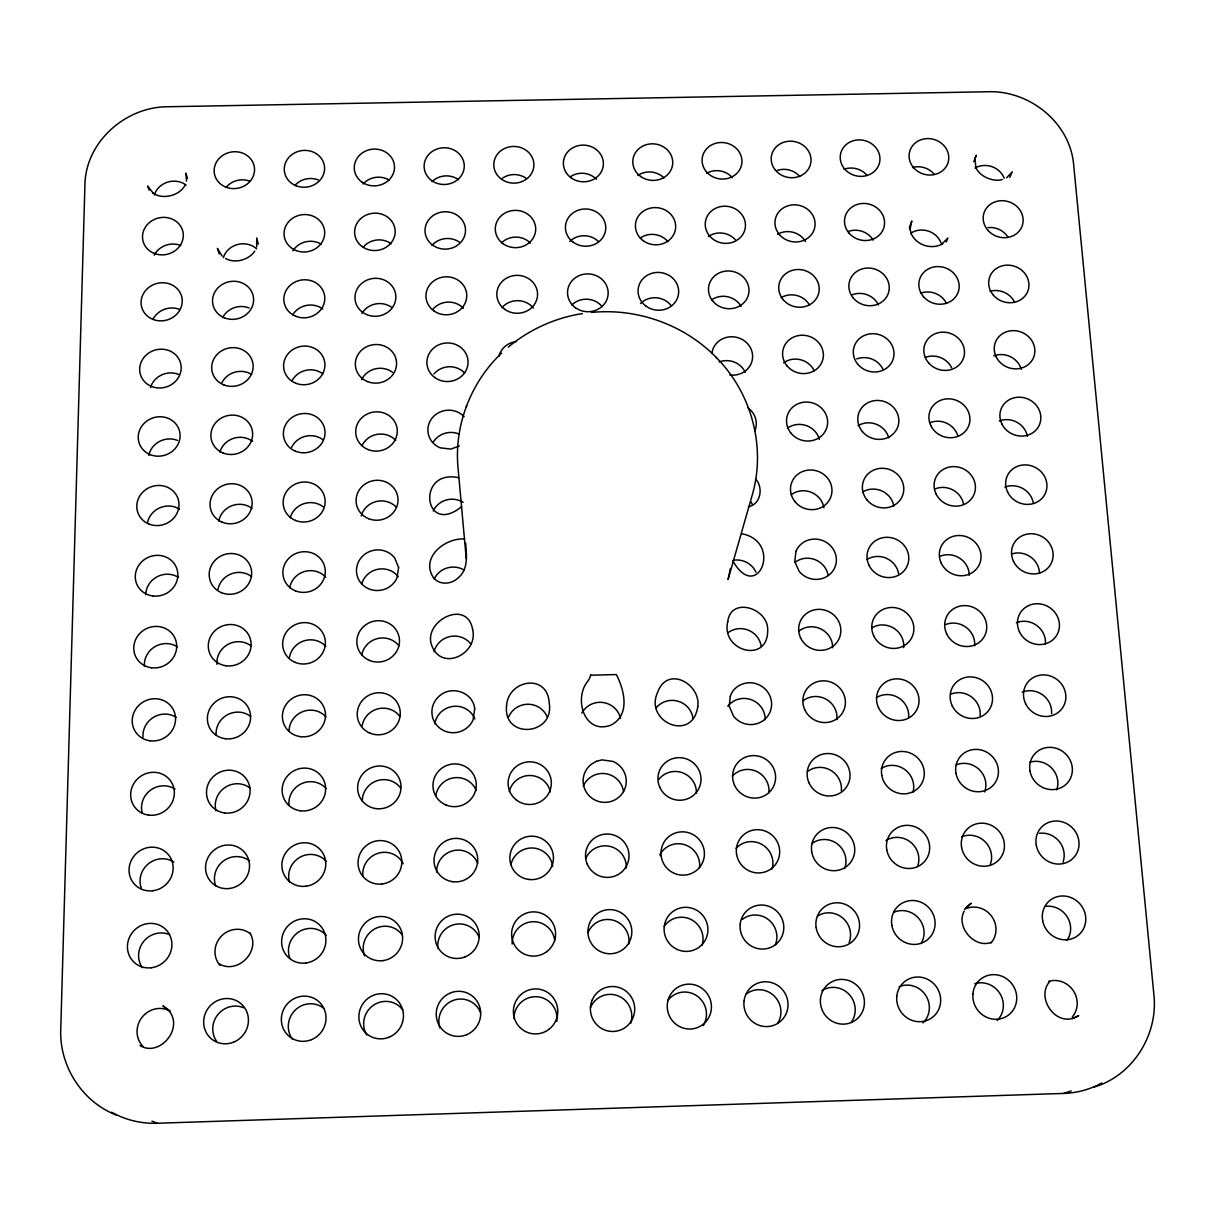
<?xml version="1.0" encoding="UTF-8"?>
<svg xmlns="http://www.w3.org/2000/svg" width="1215" height="1215" viewBox="0 0 1215 1215"><rect width="100%" height="100%" fill="white"/><g stroke="black" fill="none" stroke-linecap="round" stroke-linejoin="round"><path stroke-width="1.5" d="M186.548 181.141L185.849 173.138L187.505 178.408M256.699 246.949L256.729 237.912L258.294 244.124M730.397 568.483L728.074 579.525L752.829 492.971C765.83 445.328 750.885 391.853 715.908 357.164M964.239 911.113C955.522 926.741 974.384 948.687 991.06 942.43M501.613 353.109C470.372 382.543 453.635 426.602 458.177 469.355L466.241 558.581M466.271 406.645L466.621 405.628M909.367 227.661L911.812 220.948L910.02 229.498L909.913 228.131L910.992 233.067M973.731 161.701L976.313 155.216L974.719 159.621L975.007 158.087L975.751 166.971M946.227 241.952L947.913 237.988L941.549 244.428M1009.756 177.436L1011.153 174.246M1011.852 172.652L1012.247 171.953L1006.582 177.8M1094.366 1086.985C1133.139 1075.397 1158.411 1034.284 1153.87 994.553L1073.62 164.374C1069.853 122.411 1029.226 90.153 987.871 91.748L168.262 106.738C125.98 106.449 85.673 141.623 84.928 184.71L60.75 1029.333C59.216 1065.859 82.119 1101.959 116.427 1115.097M1049.851 981.447C1035.879 996.604 1054.058 1025.339 1074.075 1017.957M254.77 251.065C249.774 259.175 235.725 264.187 225.565 258.506M185.287 184.756C179.835 196.055 161.641 200.141 152.68 192.699M590.581 675.221L616.339 674.553C624.464 690.211 630.6 715.407 610.629 725.234C584.005 735.06 573.146 697.607 588.333 680.552A47.567 6.971 -45.4 0 0 590.581 675.221L590.779 675.024M967.079 906.815L971.271 903.246L965.667 907.909M461.548 506.716C423.883 537.136 415.788 468.777 458.48 477.632M508.31 347.095C529.375 329.478 555.27 317.814 582.395 313.576M459.361 445.905L450.947 449.094L440.316 447.864A20.761 19.622 -4.3 0 1 431.841 418.4A20.761 19.622 -4.3 0 1 464.16 416.669M464.555 538.989C444.979 537.607 419.95 557.7 433.588 577.869C439.693 585.25 451.16 584.4 457.766 578.203C468.671 569.501 466.56 555.073 465.618 542.938M1073.65 1018.064L1078.692 1015.679L1072.648 1018.489M942.597 243.82C931.222 250.336 915.427 244.883 910.734 232.536M748.425 506.792C760.787 504.286 763.567 487.655 755.669 479.029M111.598 1112.211A93.661 89.09 -51.4 0 0 157.251 1123.252L1063.672 1093.424L1071.174 1090.933M1002.299 179.547C993.536 182.371 978.424 176.312 975.539 166.409M591.462 312.437C637.1 307.896 684.485 324.633 716.44 357.681M219.308 963.875C237.457 974.764 261.331 951.148 249.758 932.695M139.983 1045.523C159.94 1058.022 185.758 1026.493 167.26 1009.058M151.936 1121.156L157.251 1123.252M741.894 533.75C783.645 541.981 757.112 604.554 732.66 560.449M167.473 1009.316L162.931 1005.899L170.085 1011.047A22.478 21.384 -51.4 0 0 141.806 1017.608A22.478 21.384 -51.4 0 0 143.142 1046.54M153.181 193.139L147.653 186.032L149.217 190.208M222.208 256.152L217.409 248.392L219.216 254.011M911.721 232.642A19.653 17.982 16.8 0 1 941.078 243.03M975.053 168.019A19.501 17.633 17.5 0 1 1004.198 178.24M154.32 195.038A19.805 17.982 -11.4 0 1 186.108 185.014M1048.606 981.386A22.143 20.883 53.5 0 1 1073.346 990.726A22.143 20.883 53.5 0 1 1072.237 1017.001M964.437 909.336A21.764 20.746 49.9 0 1 991.167 915.639A21.764 20.746 49.9 0 1 990.939 943.022M219.885 965.287A22.022 21.171 -47.3 0 1 221.434 936.082A22.022 21.171 -47.3 0 1 250.548 933.91M223.363 257.732A19.911 18.271 -10.4 0 1 256.623 248.847M1101.64 1083.036A92.249 86.994 53.5 0 1 1097.251 1085.284M1095.763 1085.982A92.249 86.994 53.5 0 1 1063.672 1093.424M289.823 958.195A21.9 21.232 -48.8 0 1 326.349 935.474M742.38 919.375A21.597 21.111 54.8 0 1 775.413 944.693M899.13 986.701A22.022 21.111 56.8 0 1 925.602 995.207A22.022 21.111 56.8 0 1 923.005 1022.893M950.935 694.114A20.989 19.941 35.1 0 1 980.171 715.665M728.074 632.666A20.655 19.956 20.5 0 1 761.182 646.152M143.006 737.171A21.354 20.29 -31.3 0 1 153.637 717.23A21.354 20.29 -31.3 0 1 176.221 717.366M508.736 716.729A20.852 20.458 -4 0 1 547.236 716.971M501.522 242.833A19.698 18.24 0.6 0 1 530.53 243.167M974.703 983.74A22.083 21.004 54.9 0 1 1000.006 993.688A22.083 21.004 54.9 0 1 997.135 1020.539M667.794 1000.492A21.885 21.46 71.1 0 1 697.121 996.027A21.885 21.46 71.1 0 1 703.212 1025.642M585.63 858.762A21.202 21.095 34.2 0 1 626.332 867.966M510.968 864.427A21.232 21.141 -29.1 0 1 552.673 866.432M436.656 872.097A21.354 21.08 -38.1 0 1 477.662 863.257M1029.849 762.23A21.293 20.108 40.7 0 1 1051.674 768.077A21.293 20.108 40.7 0 1 1056.686 789.887M807.474 771.555A21.126 20.458 36.7 0 1 841.342 790.844M956.311 764.858A21.232 20.23 39.8 0 1 979.138 769.46A21.232 20.23 39.8 0 1 984.636 791.937M364.606 955.901A21.779 21.293 -51.3 0 1 402.013 934.654M435.836 795.506A21.126 20.776 -22.8 0 1 476.25 790.494M362.313 801.217A21.232 20.731 -29.4 0 1 400.479 787.836M288.957 805.12A21.354 20.685 -32.8 0 1 326.091 788.505M1045.659 906.344A21.84 20.625 49.3 0 1 1067.226 916.9A21.84 20.625 49.3 0 1 1066.952 940.516M817.452 916.095A21.657 20.989 52.4 0 1 849.163 942.445M664.726 925.541A21.551 21.232 59.7 0 1 702.133 945.209M587.999 932.619A21.506 21.338 74.2 0 1 628.884 943.812M640.472 303.553A19.805 18.468 7 0 1 670.726 305.117M512.138 944.04A21.551 21.384 -72.1 0 1 531.836 921.775A21.551 21.384 -72.1 0 1 554.754 940.456M437.871 948.171A21.657 21.338 -56.5 0 1 479.105 937.281M215.981 810.785A21.475 20.64 -34.8 0 1 225.079 787.442A21.475 20.64 -34.8 0 1 250.077 788.095M361.66 584.187A20.64 19.789 -12.9 0 1 377.698 569.288A20.64 19.789 -12.9 0 1 398.262 576.7M289.717 587.696A20.716 19.774 -17.3 0 1 304.54 571.506A20.716 19.774 -17.3 0 1 325.726 577.171M217.971 589.503A20.807 19.744 -20.8 0 1 251.596 576.609M640.381 237.958A19.653 18.179 6.5 0 1 667.87 241.618M732.463 776.02A21.08 20.564 33.4 0 1 768.882 792.894M141.274 888.044A21.87 20.852 -41.2 0 1 148.579 863.637A21.87 20.852 -41.2 0 1 173.897 862.118M509.267 791.664A21.035 20.792 -8.4 0 1 550.319 791.891M1004.896 487.124A20.397 19 26.7 0 1 1033.236 502.63M791.284 494.642A20.306 19.258 18.5 0 1 823.892 507.718M935.337 488.794A20.366 19.091 24.5 0 1 963.601 504.331M433.223 511.029A20.397 19.47 -5.7 0 1 463.143 502.327M569.759 241.451A19.668 18.21 3.6 0 1 598.722 241.785M363.088 184.012A19.622 17.982 -4.5 0 1 389.271 180.124M292.724 314.822A20.002 18.559 -9 0 1 322.78 308.99M222.558 317.768A20.078 18.559 -11.7 0 1 249.105 307.987M363.498 246.827A19.789 18.271 -5.2 0 1 391.26 243.775M862.559 491.999A20.336 19.182 21.8 0 1 893.815 506.017M439.86 1027.905A21.992 21.566 -68 0 1 453.18 1000.416A21.992 21.566 -68 0 1 480.563 1012.596M366.717 1035.043A22.098 21.521 -60.5 0 1 373.339 1005.306A22.098 21.521 -60.5 0 1 402.803 1009.984M292.299 1039.022A22.219 21.475 -56.1 0 1 323.767 1008.298M361.994 445.692A20.275 19.167 -8.5 0 1 395.756 440.392M432.98 309.172A19.896 18.559 -2.9 0 1 463.416 308.261M361.964 313.349A19.941 18.559 -6.1 0 1 391.898 307.517M930.295 422.577A20.169 18.802 22 0 1 957.952 436.246M361.25 515.98A20.458 19.47 -10.4 0 1 376.286 501.522A20.458 19.47 -10.4 0 1 396.455 507.338M290.264 517.696A20.534 19.47 -14.4 0 1 323.053 506.731M218.746 521.098A20.609 19.44 -17.7 0 1 252.082 508.432M289.534 657.163A20.913 20.078 -21.1 0 1 304.479 640.7A20.913 20.078 -21.1 0 1 325.848 646.441M216.953 664.347A21.02 20.047 -24.6 0 1 228.086 644.315A21.02 20.047 -24.6 0 1 251.095 645.94M843.954 169.295A19.47 17.754 13.4 0 1 866.887 175.188M920.469 293.271A19.82 18.24 18.2 0 1 946.515 303.477M292.876 250.897A19.835 18.271 -7.9 0 1 321.307 244.245M858.109 425.66A20.154 18.893 19.4 0 1 888.742 437.856M291.615 447.317A20.351 19.167 -12.2 0 1 322.962 439.739M727.8 706.264A20.852 20.26 25.8 0 1 765.177 719.781M142.185 812.881A21.597 20.579 -36 0 1 150.721 790.039A21.597 20.579 -36 0 1 175.066 789.127M881.118 768.518A21.171 20.336 38.6 0 1 905.008 769.687A21.171 20.336 38.6 0 1 912.981 792.301M750.688 501.522A20.306 19.334 14.5 0 1 752.374 504.529M145.739 594.788A20.913 19.713 -23.5 0 1 157.039 576.806A20.913 19.713 -23.5 0 1 178.468 577.414M867.085 559.432A20.518 19.47 24.8 0 1 898.599 573.662M434.788 723.851A20.928 20.458 -14.5 0 1 474.868 718.946M362.146 725.826A21.02 20.427 -21.7 0 1 399.735 716.273M289.048 731.4A21.126 20.382 -26.2 0 1 325.969 716.88M711.489 299.953A19.805 18.422 10.2 0 1 741.089 306.377M433.011 442.549A20.23 19.167 -4.5 0 1 458.814 433.952M216.148 735.166A21.232 20.351 -29.2 0 1 227.387 714.784A21.232 20.351 -29.2 0 1 250.579 716.425M1012.201 553.797A20.594 19.288 29.6 0 1 1039.493 573.526M795.233 562.165A20.488 19.562 21.3 0 1 828.114 575.439M852.414 294.713A19.805 18.316 15.8 0 1 878.43 304.935M989.967 291.296A19.835 18.179 20.4 0 1 1014.479 302.019M781.215 297.599A19.805 18.377 13.1 0 1 809.433 304.919M154.29 255.135A19.972 18.271 -12.7 0 1 180.762 245.521M848.146 231.518A19.637 18.028 14.5 0 1 873.19 240.16M987.901 227.615A19.668 17.906 18.8 0 1 1008.146 237.396M361.721 655.28A20.822 20.108 -16.4 0 1 398.991 645.909M925.344 357.407A19.987 18.529 20 0 1 951.603 367.75M570.245 176.798A19.516 17.936 3.4 0 1 596.459 179.228M433.968 373.931A20.063 18.848 -3.6 0 1 464.631 372.99M783.599 362.829A19.956 18.665 14.5 0 1 814.202 370.818M581.803 713.159A20.822 20.427 8.4 0 1 620.561 718.414M434.226 579.099A20.564 19.789 -7.5 0 1 464.388 570.245M144.418 666.26A21.126 20.002 -27.1 0 1 154.958 646.653A21.126 20.002 -27.1 0 1 177.344 646.805M871.687 627.973A20.731 19.759 28.5 0 1 893.693 628.14A20.731 19.759 28.5 0 1 903.656 647.625M734.331 560.115A20.473 19.637 17 0 1 756.003 572.25M945.65 624.54A20.761 19.668 31 0 1 974.627 645.757M221.829 382.831A20.245 18.848 -13.3 0 1 251.642 374.433M571.825 305.026A19.835 18.514 3.7 0 1 602.108 306.575M501.917 307.699A19.865 18.529 0.4 0 1 533.37 308.033M150.508 387.524A20.321 18.832 -15.9 0 1 178.651 374.433M856.757 358.926A19.972 18.605 17.4 0 1 882.971 369.284M993.794 355.889A20.017 18.453 22.2 0 1 1021.299 369.345M777.509 234.313A19.637 18.088 12 0 1 805.499 241.542M912.511 167.488A19.486 17.693 15.5 0 1 933.895 173.882M637.799 175.492A19.501 17.891 6.1 0 1 663.982 177.906M362.86 876.106A21.49 21.035 -40 0 1 403.167 863.744M961.779 836.786A21.49 20.488 44.9 0 1 984.803 841.448A21.49 20.488 44.9 0 1 990.347 864.321M659.76 854.95A21.262 20.974 42 0 1 699.551 867.631M1016.348 622.703A20.807 19.562 32.9 0 1 1045.447 643.889M799.242 630.798A20.685 19.865 25.2 0 1 821.158 629.097A20.685 19.865 25.2 0 1 832.655 647.762M940.44 556.121A20.564 19.379 27.5 0 1 969.251 575.303M153.029 319.241A20.154 18.544 -14.2 0 1 179.714 309.46M708.315 236.576A19.637 18.134 9.3 0 1 735.804 240.236M885.963 840.567A21.43 20.609 44.7 0 1 910.779 842.329A21.43 20.609 44.7 0 1 917.538 866.477M1039.448 833.293A21.551 20.366 45 0 1 1063.004 862.179M811.681 843.742A21.369 20.731 44.4 0 1 844.577 868.619M590.399 1007.751A21.885 21.536 83.3 0 1 617.858 995.784A21.885 21.536 83.3 0 1 630.691 1023.288M513.869 1018.474A21.916 21.566 -80.6 0 1 537.045 996.74A21.916 21.566 -80.6 0 1 556.835 1021.466M216.665 1041.422A22.341 21.43 -53.3 0 1 217.834 1014.631A22.341 21.43 -53.3 0 1 243.683 1007.767M719.159 361.964A19.956 18.726 11.3 0 1 745.296 372.352M148.792 455.443A20.518 19.121 -18 0 1 177.572 440.453M226.719 186.67A19.744 17.997 -9.3 0 1 250.093 181.278M294.972 185.348A19.683 17.997 -6.9 0 1 318.254 179.957M776.825 170.601A19.47 17.815 11.1 0 1 799.743 176.494M706.583 173.305A19.486 17.861 8.6 0 1 732.478 177.8M219.885 452.147A20.427 19.151 -15.3 0 1 252.568 441.364M147.455 522.83A20.701 19.425 -20.5 0 1 179.547 509.161M361.584 379.718A20.108 18.863 -7.2 0 1 392.551 372.291M291.782 381.267A20.169 18.863 -10.4 0 1 322.871 373.84M711.884 353.216A20.488 19.151 11.2 0 1 734.589 336.965A20.488 19.151 11.2 0 1 752.48 358.698A20.488 19.151 11.2 0 1 729.805 374.979M434.104 651.665A20.746 20.123 -10.1 0 1 470.873 644.026M432.008 245.43A19.744 18.255 -2.4 0 1 459.71 242.377M655.857 708.208A20.837 20.351 18.8 0 1 692.99 718.187M821.826 990.741A21.976 21.232 59.6 0 1 851.168 1022.453M498.879 356.268A20.549 19.273 0.3 0 1 516.421 341.536M747.954 407.815A20.655 19.47 12.5 0 1 754.849 430.809M876.364 697.653A20.944 20.063 33.1 0 1 898.553 697.805A20.944 20.063 33.1 0 1 908.607 717.625M1022.21 692.186A21.035 19.835 36.6 0 1 1051.582 713.706M803.328 700.599A20.898 20.169 30.2 0 1 836.907 719.584M658.758 779.438A21.035 20.67 27.1 0 1 696.408 793.167M583.306 786.151A21.004 20.761 13.3 0 1 623.492 791.603M502.554 178.119A19.546 17.952 0.7 0 1 526.308 178.392M432.191 181.506A19.577 17.982 -1.9 0 1 458.541 179.714M289.443 881.923A21.612 20.974 -40.7 0 1 326.212 861.359M215.723 885.856A21.733 20.913 -41 0 1 223.56 860.903A21.733 20.913 -41 0 1 249.546 861.01M736.047 848.328A21.323 20.852 43.7 0 1 772.057 869.059M999.307 420.982A20.199 18.726 24.3 0 1 1027.404 436.261M787.411 428.196A20.139 18.954 16.2 0 1 819.396 439.466M746.116 994.143A21.931 21.354 63.9 0 1 777.782 1023.273M894.088 912.161A21.718 20.868 51 0 1 918.631 918.282A21.718 20.868 51 0 1 921.152 943.493M142.352 967.702A22.159 21.126 -46.4 0 1 143.75 941.336A22.159 21.126 -46.4 0 1 169.462 934.608M472.681 629.886C478.3 653.154 442.792 671.652 432.251 646.714C420.906 621.807 467.578 597.431 472.681 629.886M697.774 706.72C692.337 743.048 643.692 721.619 657.695 692.216C667.399 665 701.237 684.121 697.774 706.72M506.579 705.383C502.645 739.813 554.739 735.683 549.241 703.105C547.661 672.943 508.569 679.489 506.579 705.383M474.685 708.937L473.091 719.857A21.506 20.974 -13.6 0 1 440.012 728.317A21.506 20.974 -13.6 0 1 440.635 694.965C452.785 685.427 473.425 692.763 474.685 708.937M398.626 567.663L396.941 578.097A21.187 20.275 -12.4 0 1 365.806 587.285A21.187 20.275 -12.4 0 1 362.359 556.394A21.187 20.275 -12.4 0 1 394.693 557.943L398.626 567.663M727.739 621.7C720.556 651.544 769.141 664.59 767.667 629.006C767.47 608.107 730.747 596.307 727.739 621.7M795.962 551.337L794.792 561.649L799.151 571.369A21.05 20.032 20.9 0 0 831.197 573.024A21.05 20.032 20.9 0 0 826.306 542.361A21.05 20.032 20.9 0 0 795.962 551.337M730.291 696.332L729.228 706.173L733.587 716.258A21.43 20.776 25 0 0 767.409 716.531A21.43 20.776 25 0 0 758.099 684.425C747.59 679.808 733.678 685.017 730.291 696.332M596.459 761.304L591.583 764.053A21.597 21.308 12.5 0 0 590.095 796.675A21.597 21.308 12.5 0 0 622.885 792.62A21.597 21.308 12.5 0 0 612.937 761.41L601.881 759.891L596.459 761.304M891.825 925.283A22.326 21.43 50.1 0 0 927.227 939.924A22.326 21.43 50.1 0 0 920.894 902.198A22.326 21.43 50.1 0 0 891.825 925.283M1042.667 920.697A22.447 21.171 48.7 0 0 1078.206 935.307A22.447 21.171 48.7 0 0 1071.235 897.672A22.447 21.171 48.7 0 0 1042.667 920.697M862.453 431.659A20.685 19.334 19.1 0 0 897.551 427.513A20.685 19.334 19.1 0 0 874.952 400.586A20.685 19.334 19.1 0 0 862.453 431.659M1001.859 423.929A20.731 19.167 24 0 0 1037.23 428.591A20.731 19.167 24 0 0 1022.012 397.396A20.731 19.167 24 0 0 1001.859 423.929M791.087 433.315A20.67 19.41 16 0 0 826.276 429.153A20.67 19.41 16 0 0 803.859 402.195A20.67 19.41 16 0 0 791.087 433.315M955.962 773.241A21.809 20.746 39.1 0 0 990.817 787.426A21.809 20.746 39.1 0 0 984.317 751.037A21.809 20.746 39.1 0 0 955.962 773.241M382.892 960.625A22.386 21.885 -49.8 0 0 398.383 925.177A22.386 21.885 -49.8 0 0 360.339 930.113A22.386 21.885 -49.8 0 0 382.892 960.625M305.922 962.994A22.523 21.824 -47.7 0 0 321.762 927.485A22.523 21.824 -47.7 0 0 283.596 932.421A22.523 21.824 -47.7 0 0 305.922 962.994M740.193 924.114A22.204 21.688 53.2 0 0 770.69 947.427A22.204 21.688 53.2 0 0 774.912 909.625A22.204 21.688 53.2 0 0 740.193 924.114M896.776 996.406A22.645 21.688 56 0 0 927.85 1020.038A22.645 21.688 56 0 0 931.404 981.659A22.645 21.688 56 0 0 896.776 996.406M804.695 709.575A21.46 20.67 29.5 0 0 841.357 714.466A21.46 20.67 29.5 0 0 826.322 681.007A21.46 20.67 29.5 0 0 804.695 709.575M382.254 883.958A22.083 21.597 -38.3 0 0 397.624 849.148A22.083 21.597 -38.3 0 0 359.913 853.963A22.083 21.597 -38.3 0 0 382.254 883.958M305.967 886.221A22.219 21.536 -39.5 0 0 321.671 851.35A22.219 21.536 -39.5 0 0 283.839 856.18A22.219 21.536 -39.5 0 0 305.967 886.221M229.498 888.484A22.356 21.475 -40.1 0 0 245.536 853.568A22.356 21.475 -40.1 0 0 207.598 858.398A22.356 21.475 -40.1 0 0 229.498 888.484M375.982 808.613A21.824 21.293 -28 0 0 399.583 779.286A21.824 21.293 -28 0 0 362.435 774.319A21.824 21.293 -28 0 0 375.982 808.613M300.348 810.77A21.946 21.232 -31.7 0 0 324.253 781.397A21.946 21.232 -31.7 0 0 287.074 776.431A21.946 21.232 -31.7 0 0 300.348 810.77M816.146 927.577A22.265 21.566 51.3 0 0 851.502 942.248A22.265 21.566 51.3 0 0 845.488 904.461A22.265 21.566 51.3 0 0 816.146 927.577M664.24 926.422A22.143 21.824 57.4 0 0 694.585 949.766A22.143 21.824 57.4 0 0 699.157 911.903A22.143 21.824 57.4 0 0 664.24 926.422M589.594 923.157A22.098 21.946 70.8 0 0 612.77 953.578A22.098 21.946 70.8 0 0 627.289 918.297A22.098 21.946 70.8 0 0 589.594 923.157M573.313 242.271A20.184 18.62 3.6 0 0 605.602 230.227A20.184 18.62 3.6 0 0 577.869 210.332A20.184 18.62 3.6 0 0 573.313 242.271M546.856 951.573A22.128 21.976 -69.8 0 0 542.179 913.589A22.128 21.976 -69.8 0 0 511.773 936.811A22.128 21.976 -69.8 0 0 546.856 951.573M465.269 956.797A22.25 21.931 -54.3 0 0 470.858 918.783A22.25 21.931 -54.3 0 0 435.35 933.363A22.25 21.931 -54.3 0 0 465.269 956.797M504.65 309.248A20.382 18.969 0.5 0 0 537.364 296.961A20.382 18.969 0.5 0 0 509.525 276.731A20.382 18.969 0.5 0 0 504.65 309.248M433.679 310.751A20.412 18.984 -2.8 0 0 466.56 298.45A20.412 18.984 -2.8 0 0 438.858 278.189A20.412 18.984 -2.8 0 0 433.679 310.751M233.72 1042.09A22.979 22.037 -52.5 0 0 240.418 1003.225A22.979 22.037 -52.5 0 0 203.983 1018.17A22.979 22.037 -52.5 0 0 233.72 1042.09M150.22 454.638A21.065 19.577 -17.6 0 0 180.033 434.044A21.065 19.577 -17.6 0 0 147.258 420.739A21.065 19.577 -17.6 0 0 150.22 454.638M646.137 306.226A20.321 18.893 7 0 0 678.517 293.969A20.321 18.893 7 0 0 650.435 273.785A20.321 18.893 7 0 0 646.137 306.226M1030.016 771.16A21.87 20.625 40.1 0 0 1064.917 785.315A21.87 20.625 40.1 0 0 1058.128 748.987A21.87 20.625 40.1 0 0 1030.016 771.16M808.993 782.809A21.703 20.989 35.7 0 0 845.959 787.745A21.703 20.989 35.7 0 0 830.787 753.71A21.703 20.989 35.7 0 0 808.993 782.809M952.104 705.566A21.566 20.458 34.5 0 0 988.706 710.441A21.566 20.458 34.5 0 0 973.139 677.074A21.566 20.458 34.5 0 0 952.104 705.566M149.977 740.785A21.946 20.822 -30.6 0 0 174.292 711.853A21.946 20.822 -30.6 0 0 137.386 706.917A21.946 20.822 -30.6 0 0 149.977 740.785M503.071 243.699A20.215 18.65 0.7 0 0 535.511 231.64A20.215 18.65 0.7 0 0 507.916 211.714A20.215 18.65 0.7 0 0 503.071 243.699M225.853 187.125A20.245 18.392 -9.1 0 0 254.467 167.959A20.245 18.392 -9.1 0 0 222.709 155.414A20.245 18.392 -9.1 0 0 225.853 187.125M296.111 185.758A20.184 18.392 -6.8 0 0 324.496 166.607A20.184 18.392 -6.8 0 0 292.678 154.077A20.184 18.392 -6.8 0 0 296.111 185.758M361.736 181.946A20.139 18.392 -4.3 0 0 394.268 170.07A20.139 18.392 -4.3 0 0 367.143 150.402A20.139 18.392 -4.3 0 0 361.736 181.946M295.853 316.31A20.534 19 -8.8 0 0 324.709 296.49A20.534 19 -8.8 0 0 292.375 283.596A20.534 19 -8.8 0 0 295.853 316.31M148.853 523.999A21.262 19.896 -20.1 0 0 178.924 503.04A21.262 19.896 -20.1 0 0 145.876 489.524A21.262 19.896 -20.1 0 0 148.853 523.999M867.085 500.048A20.868 19.637 21.4 0 0 902.472 495.811A20.868 19.637 21.4 0 0 879.66 468.443A20.868 19.637 21.4 0 0 867.085 500.048M844.714 169.082A19.972 18.149 13.3 0 0 878.688 165.301A19.972 18.149 13.3 0 0 856.864 140.014A19.972 18.149 13.3 0 0 844.714 169.082M775.61 170.419A19.972 18.195 11 0 0 809.691 166.637A19.972 18.195 11 0 0 788.049 141.32A19.972 18.195 11 0 0 775.61 170.419M706.386 171.755A19.987 18.255 8.6 0 0 740.558 167.974A19.987 18.255 8.6 0 0 719.098 142.626A19.987 18.255 8.6 0 0 706.386 171.755M222.983 452.952A20.974 19.607 -14.9 0 0 252.568 432.388A20.974 19.607 -14.9 0 0 219.733 419.084A20.974 19.607 -14.9 0 0 222.983 452.952M712.856 301.199A20.321 18.848 10.1 0 0 747.59 297.235A20.321 18.848 10.1 0 0 725.75 271.097A20.321 18.848 10.1 0 0 712.856 301.199M368.069 449.565A20.822 19.622 -8.2 0 0 397.168 429.062A20.822 19.622 -8.2 0 0 364.227 415.788A20.822 19.622 -8.2 0 0 368.069 449.565M941.276 563.213A21.111 19.85 27 0 0 977.27 567.982A21.111 19.85 27 0 0 962.007 535.694A21.111 19.85 27 0 0 941.276 563.213M152.877 319.363A20.685 18.969 -13.9 0 0 182.189 299.498A20.685 18.969 -13.9 0 0 149.961 286.573A20.685 18.969 -13.9 0 0 152.877 319.363M709.59 235.953A20.154 18.544 9.3 0 0 744.051 232.08A20.154 18.544 9.3 0 0 722.393 206.337A20.154 18.544 9.3 0 0 709.59 235.953M222.239 522.222A21.171 19.926 -17.3 0 0 252.067 501.279A21.171 19.926 -17.3 0 0 218.958 487.792A21.171 19.926 -17.3 0 0 222.239 522.222M152.741 595.957A21.475 20.199 -23 0 0 176.615 568.058A21.475 20.199 -23 0 0 140.348 563.228A21.475 20.199 -23 0 0 152.741 595.957M868.892 565.036A21.08 19.941 24.4 0 0 904.902 569.805A21.08 19.941 24.4 0 0 889.896 537.486A21.08 19.941 24.4 0 0 868.892 565.036M432.677 245.141A20.245 18.681 -2.2 0 0 465.299 233.067A20.245 18.681 -2.2 0 0 437.825 213.111A20.245 18.681 -2.2 0 0 432.677 245.141M295.989 250.503A20.351 18.696 -7.7 0 0 324.602 231.017A20.351 18.696 -7.7 0 0 292.526 218.305A20.351 18.696 -7.7 0 0 295.989 250.503M295.594 451.251A20.898 19.622 -11.8 0 0 324.937 430.718A20.898 19.622 -11.8 0 0 292.056 417.444A20.898 19.622 -11.8 0 0 295.594 451.251M1007.645 492.09A20.944 19.455 26.4 0 0 1043.305 496.798A20.944 19.455 26.4 0 0 1027.936 465.087A20.944 19.455 26.4 0 0 1007.645 492.09M795.111 501.795A20.852 19.713 18.2 0 0 830.604 497.543A20.852 19.713 18.2 0 0 807.99 470.144A20.852 19.713 18.2 0 0 795.111 501.795M936.006 493.822A20.898 19.546 24.2 0 0 971.696 498.53A20.898 19.546 24.2 0 0 956.57 466.788A20.898 19.546 24.2 0 0 936.006 493.822M368.54 518.668A21.004 19.956 -10 0 0 397.897 497.786A21.004 19.956 -10 0 0 364.682 484.329A21.004 19.956 -10 0 0 368.54 518.668M295.473 520.445A21.08 19.941 -14 0 0 325.058 499.532A21.08 19.941 -14 0 0 291.904 486.061A21.08 19.941 -14 0 0 295.473 520.445M820.474 998.806A22.599 21.824 58.6 0 0 851.411 1022.468A22.599 21.824 58.6 0 0 855.299 984.044A22.599 21.824 58.6 0 0 820.474 998.806M972.896 994.007A22.705 21.566 54.2 0 0 1004.122 1017.623A22.705 21.566 54.2 0 0 1007.326 979.29A22.705 21.566 54.2 0 0 972.896 994.007M668.827 997.94A22.508 22.052 69.7 0 0 692.444 1028.847A22.508 22.052 69.7 0 0 706.735 992.974A22.508 22.052 69.7 0 0 668.827 997.94M587.179 863.956A21.794 21.673 29 0 0 624.556 868.968A21.794 21.673 29 0 0 610.052 834.204A21.794 21.673 29 0 0 587.179 863.956M528.662 879.447A21.824 21.703 -22.7 0 0 551.853 849.665A21.824 21.703 -22.7 0 0 514.431 844.653A21.824 21.703 -22.7 0 0 528.662 879.447M224.532 812.926A22.067 21.187 -33.9 0 0 248.756 783.523A22.067 21.187 -33.9 0 0 211.547 778.542A22.067 21.187 -33.9 0 0 224.532 812.926M431.69 180.579A20.093 18.377 -1.8 0 0 464.054 168.718A20.093 18.377 -1.8 0 0 436.808 149.081A20.093 18.377 -1.8 0 0 431.69 180.579M659.669 787.031A21.612 21.217 25.7 0 0 696.696 791.983A21.612 21.217 25.7 0 0 682.055 757.856A21.612 21.217 25.7 0 0 659.669 787.031M736.548 854.054A21.9 21.414 42.2 0 0 771.525 868.512A21.9 21.414 42.2 0 0 765.89 831.333A21.9 21.414 42.2 0 0 736.548 854.054M151.45 967.732A22.796 21.703 -45.7 0 0 167.989 932.133A22.796 21.703 -45.7 0 0 129.58 937.084A22.796 21.703 -45.7 0 0 151.45 967.732M152.862 890.747A22.493 21.414 -40.4 0 0 169.25 855.785A22.493 21.414 -40.4 0 0 131.19 860.615A22.493 21.414 -40.4 0 0 152.862 890.747M516.466 800.062A21.627 21.338 -7.1 0 0 551.139 786.029A21.627 21.338 -7.1 0 0 521.584 763.415A21.627 21.338 -7.1 0 0 516.466 800.062M446.026 805.013A21.703 21.323 -21.1 0 0 476.128 782.566A21.703 21.323 -21.1 0 0 441.698 768.29A21.703 21.323 -21.1 0 0 446.026 805.013M744.02 1001.206A22.538 21.946 62.6 0 0 774.806 1024.898A22.538 21.946 62.6 0 0 779.043 986.413A22.538 21.946 62.6 0 0 744.02 1001.206M501.506 179.228A20.047 18.346 0.8 0 0 533.704 167.381A20.047 18.346 0.8 0 0 506.336 147.759A20.047 18.346 0.8 0 0 501.506 179.228M987.917 230.303A20.169 18.301 18.6 0 0 1021.982 226.446A20.169 18.301 18.6 0 0 999.596 200.824A20.169 18.301 18.6 0 0 987.917 230.303M369.527 660.428A21.384 20.625 -15.7 0 0 399.37 638.771A21.384 20.625 -15.7 0 0 365.594 624.905A21.384 20.625 -15.7 0 0 369.527 660.428M295.199 662.388A21.49 20.594 -20.4 0 0 325.286 640.7A21.49 20.594 -20.4 0 0 291.57 626.819A21.49 20.594 -20.4 0 0 295.199 662.388M226.036 665.774A21.597 20.564 -23.9 0 0 249.819 637.404A21.597 20.564 -23.9 0 0 213.263 632.529A21.597 20.564 -23.9 0 0 226.036 665.774M853.446 298.222A20.321 18.726 15.7 0 0 887.968 294.258A20.321 18.726 15.7 0 0 865.763 268.181A20.321 18.726 15.7 0 0 853.446 298.222M993.445 295.245A20.351 18.59 20.2 0 0 1027.784 291.296A20.351 18.59 20.2 0 0 1005.2 265.28A20.351 18.59 20.2 0 0 993.445 295.245M783.219 299.71A20.306 18.787 13 0 0 817.847 295.746A20.306 18.787 13 0 0 795.825 269.639A20.306 18.787 13 0 0 783.219 299.71M592.069 1000.34A22.493 22.143 82.4 0 0 615.473 1031.292A22.493 22.143 82.4 0 0 630.114 995.358A22.493 22.143 82.4 0 0 592.069 1000.34M548.967 1029.318A22.523 22.189 -80.3 0 0 544.244 990.65A22.523 22.189 -80.3 0 0 513.565 1014.312A22.523 22.189 -80.3 0 0 548.967 1029.318M362.146 246.569A20.306 18.681 -5 0 0 394.936 234.48A20.306 18.681 -5 0 0 367.583 214.508A20.306 18.681 -5 0 0 362.146 246.569M643.403 240.843A20.154 18.59 6.5 0 0 675.525 228.815A20.154 18.59 6.5 0 0 647.686 208.934A20.154 18.59 6.5 0 0 643.403 240.843M734.407 784.92A21.657 21.111 32.2 0 0 771.419 789.856A21.657 21.111 32.2 0 0 756.505 755.776A21.657 21.111 32.2 0 0 734.407 784.92M151.374 667.749A21.703 20.518 -26.5 0 0 175.461 639.333A21.703 20.518 -26.5 0 0 138.875 634.458A21.703 20.518 -26.5 0 0 151.374 667.749M873.646 635.688A21.293 20.26 28 0 0 909.959 640.518A21.293 20.26 28 0 0 894.817 607.652A21.293 20.26 28 0 0 873.646 635.688M946.652 633.79A21.323 20.154 30.5 0 0 982.935 638.604A21.323 20.154 30.5 0 0 967.535 605.784A21.323 20.154 30.5 0 0 946.652 633.79M1019.491 631.876A21.384 20.047 32.4 0 0 1055.759 636.69A21.384 20.047 32.4 0 0 1040.086 603.916A21.384 20.047 32.4 0 0 1019.491 631.876M800.488 637.602A21.247 20.351 24.6 0 0 836.831 642.431A21.247 20.351 24.6 0 0 821.948 609.535A21.247 20.351 24.6 0 0 800.488 637.602M878.475 707.57A21.521 20.564 32.5 0 0 915.123 712.446A21.521 20.564 32.5 0 0 899.814 679.033A21.521 20.564 32.5 0 0 878.475 707.57M1025.566 703.576A21.612 20.336 36 0 0 1062.153 708.436A21.612 20.336 36 0 0 1046.328 675.1A21.612 20.336 36 0 0 1025.566 703.576M362.571 312.27A20.473 18.984 -5.9 0 0 395.619 299.953A20.473 18.984 -5.9 0 0 368.054 279.678A20.473 18.984 -5.9 0 0 362.571 312.27M930.812 425.584A20.701 19.243 21.7 0 0 966.198 430.247A20.701 19.243 21.7 0 0 951.239 399.006A20.701 19.243 21.7 0 0 930.812 425.584M148.564 815.098A22.204 21.126 -35.3 0 0 173.092 785.634A22.204 21.126 -35.3 0 0 135.867 780.653A22.204 21.126 -35.3 0 0 148.564 815.098M787.123 365.958A20.488 19.091 14.3 0 0 822.039 361.903A20.488 19.091 14.3 0 0 799.819 335.37A20.488 19.091 14.3 0 0 787.123 365.958M928.564 362.814A20.518 18.954 19.7 0 0 963.267 358.774A20.518 18.954 19.7 0 0 940.668 332.303A20.518 18.954 19.7 0 0 928.564 362.814M571.187 177.876A20.017 18.331 3.4 0 0 603.217 166.045A20.017 18.331 3.4 0 0 575.728 146.438A20.017 18.331 3.4 0 0 571.187 177.876M434.697 377.47A20.594 19.303 -3.4 0 0 467.851 364.925A20.594 19.303 -3.4 0 0 439.921 344.361A20.594 19.303 -3.4 0 0 434.697 377.47M996.178 356.906A20.534 18.878 21.9 0 0 1031.262 361.508A20.534 18.878 21.9 0 0 1016.18 330.814A20.534 18.878 21.9 0 0 996.178 356.906M295.336 590.809A21.278 20.26 -16.7 0 0 325.18 569.516A21.278 20.26 -16.7 0 0 291.737 555.832A21.278 20.26 -16.7 0 0 295.336 590.809M221.479 592.677A21.369 20.245 -20.2 0 0 251.566 571.354A21.369 20.245 -20.2 0 0 218.184 557.655A21.369 20.245 -20.2 0 0 221.479 592.677M857.912 364.378A20.503 19.03 17.2 0 0 892.721 360.339A20.503 19.03 17.2 0 0 870.32 333.836A20.503 19.03 17.2 0 0 857.912 364.378M779.392 234.541A20.139 18.498 11.9 0 0 813.746 230.668A20.139 18.498 11.9 0 0 791.907 204.955A20.139 18.498 11.9 0 0 779.392 234.541M913.665 167.746A19.987 18.088 15.4 0 0 947.563 163.964A19.987 18.088 15.4 0 0 925.541 138.723A19.987 18.088 15.4 0 0 913.665 167.746M640.73 176.524A20.002 18.286 6.1 0 0 672.594 164.708A20.002 18.286 6.1 0 0 644.983 145.132A20.002 18.286 6.1 0 0 640.73 176.524M389.18 1037.154A22.721 22.128 -59.5 0 0 395.164 998.396A22.721 22.128 -59.5 0 0 359.139 1013.295A22.721 22.128 -59.5 0 0 389.18 1037.154M311.541 1039.63A22.857 22.083 -55.2 0 0 317.874 1000.811A22.857 22.083 -55.2 0 0 281.652 1015.74A22.857 22.083 -55.2 0 0 311.541 1039.63M886.737 849.65A22.022 21.156 43.8 0 0 921.836 864.078A22.022 21.156 43.8 0 0 915.578 827.005A22.022 21.156 43.8 0 0 886.737 849.65M881.756 775.337A21.764 20.868 37.8 0 0 916.535 789.537A21.764 20.868 37.8 0 0 910.354 753.103A21.764 20.868 37.8 0 0 881.756 775.337M466.651 1034.694A22.614 22.174 -66.9 0 0 472.286 995.996A22.614 22.174 -66.9 0 0 436.458 1010.865A22.614 22.174 -66.9 0 0 466.651 1034.694M367.598 381.616A20.64 19.303 -6.9 0 0 396.455 361.463A20.64 19.303 -6.9 0 0 363.801 348.401A20.64 19.303 -6.9 0 0 367.598 381.616M295.731 383.226A20.716 19.303 -10.1 0 0 324.83 363.042A20.716 19.303 -10.1 0 0 292.223 349.966A20.716 19.303 -10.1 0 0 295.731 383.226M223.712 384.836A20.792 19.288 -13 0 0 253.054 364.622A20.792 19.288 -13 0 0 220.492 351.53A20.792 19.288 -13 0 0 223.712 384.836M224.441 317.844A20.594 18.984 -11.5 0 0 253.525 297.994A20.594 18.984 -11.5 0 0 221.252 285.085A20.594 18.984 -11.5 0 0 224.441 317.844M225.291 738.72A21.824 20.868 -28.4 0 0 249.288 709.833A21.824 20.868 -28.4 0 0 212.412 704.897A21.824 20.868 -28.4 0 0 225.291 738.72M1013.523 561.391A21.156 19.759 29.2 0 0 1049.487 566.16A21.156 19.759 29.2 0 0 1033.965 533.917A21.156 19.759 29.2 0 0 1013.523 561.391M370.028 733.161A21.597 20.959 -20.7 0 0 400.145 711.094A21.597 20.959 -20.7 0 0 366.064 697.015A21.597 20.959 -20.7 0 0 370.028 733.161M300.439 736.655A21.703 20.913 -25.3 0 0 324.132 707.813A21.703 20.913 -25.3 0 0 287.287 702.893A21.703 20.913 -25.3 0 0 300.439 736.655M961.597 847.462A22.083 21.035 44.1 0 0 996.756 861.86A22.083 21.035 44.1 0 0 990.179 824.833A22.083 21.035 44.1 0 0 961.597 847.462M661.203 856.256A21.855 21.536 39.6 0 0 696.119 870.73A21.855 21.536 39.6 0 0 690.803 833.505A21.855 21.536 39.6 0 0 661.203 856.256M452.694 881.695A21.946 21.657 -35.4 0 0 476.189 851.867A21.946 21.657 -35.4 0 0 438.752 846.84A21.946 21.657 -35.4 0 0 452.694 881.695M811.726 851.852A21.961 21.278 43.3 0 0 846.764 866.28A21.961 21.278 43.3 0 0 840.826 829.162A21.961 21.278 43.3 0 0 811.726 851.852M575.47 307.729A20.351 18.939 3.8 0 0 608.001 295.458A20.351 18.939 3.8 0 0 580.056 275.258A20.351 18.939 3.8 0 0 575.47 307.729M154.184 253.388A20.503 18.681 -12.4 0 0 183.252 233.857A20.503 18.681 -12.4 0 0 151.283 221.13A20.503 18.681 -12.4 0 0 154.184 253.388M849.042 233.128A20.139 18.438 14.4 0 0 883.29 229.255A20.139 18.438 14.4 0 0 861.283 203.573A20.139 18.438 14.4 0 0 849.042 233.128M923.522 296.733A20.336 18.665 18 0 0 957.952 292.785A20.336 18.665 18 0 0 935.55 266.723A20.336 18.665 18 0 0 923.522 296.733M1036.289 845.275A22.143 20.898 44.3 0 0 1071.508 859.658A22.143 20.898 44.3 0 0 1064.629 822.676A22.143 20.898 44.3 0 0 1036.289 845.275M151.556 386.446A20.868 19.273 -15.6 0 0 181.126 366.216A20.868 19.273 -15.6 0 0 148.625 353.094A20.868 19.273 -15.6 0 0 151.556 386.446"/></g></svg>
